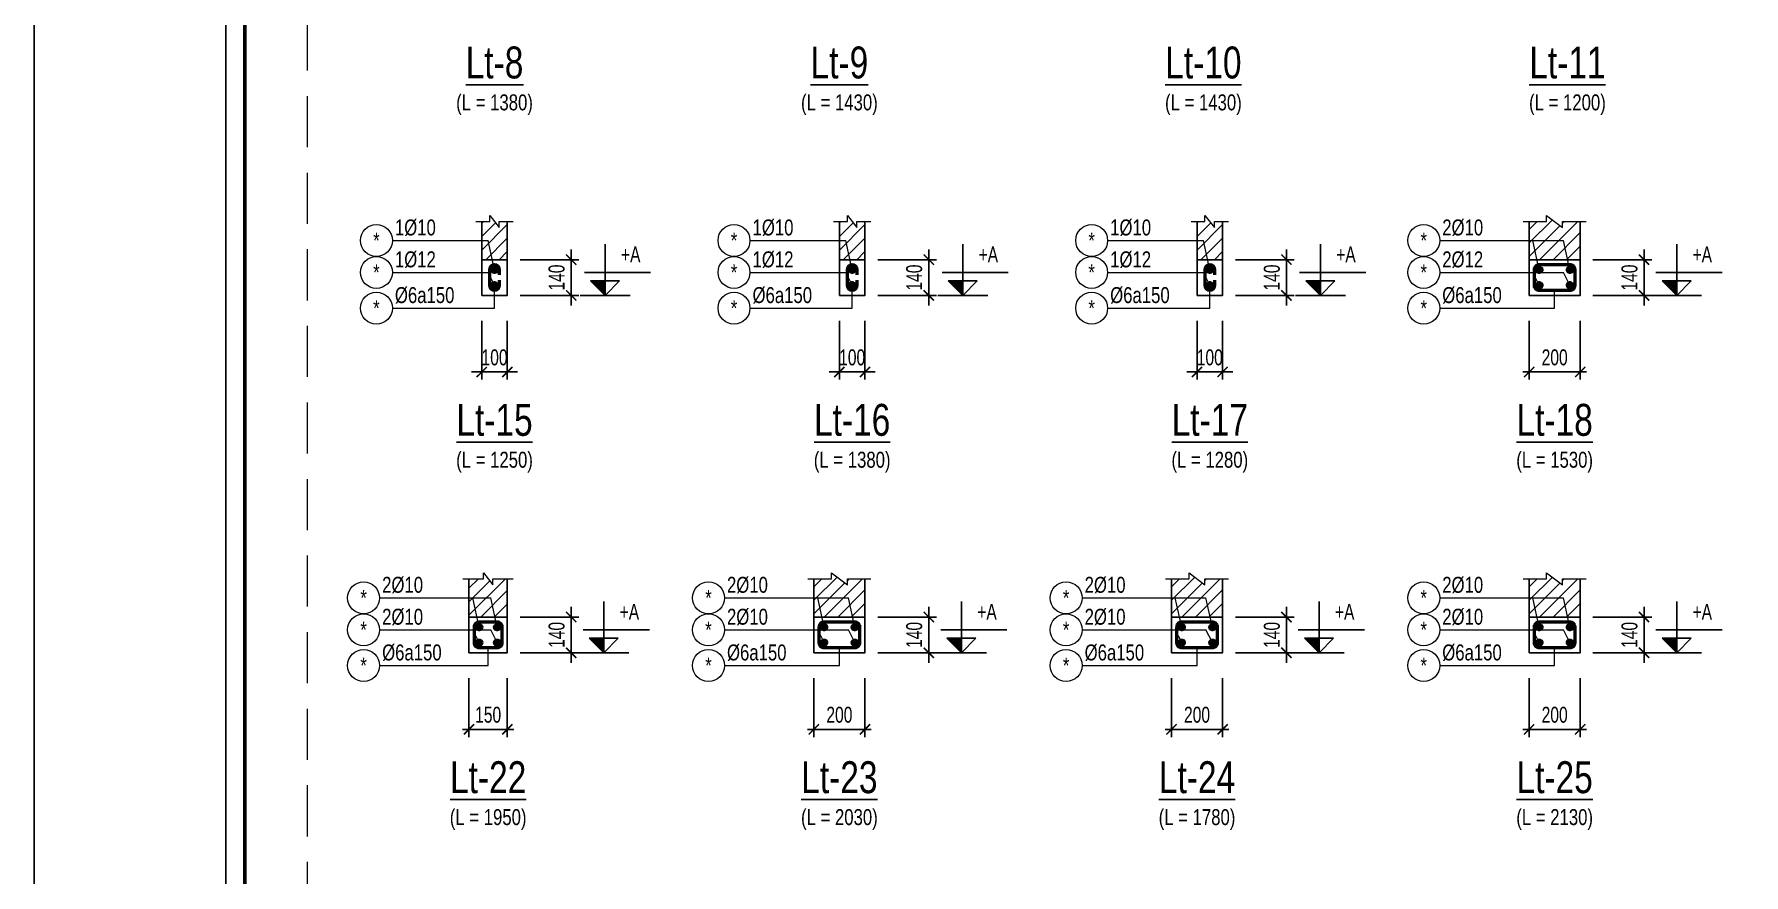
# Model space of a CAD drawing. Header units: millimetres. Extents: x 0 to 84100, y 0 to 158663.
# Drawn here: x 0 to 6693, y 22680 to 25973 of the extents above; entities that cross this region are included whole.
import ezdxf
from ezdxf.enums import TextEntityAlignment as Align

# ---------------------------------------------------------------- set-up
doc = ezdxf.new("R2010")
doc.units = ezdxf.units.MM
doc.header["$LTSCALE"] = 800
doc.header["$MEASUREMENT"] = 0
doc.linetypes.add('HIDDEN', pattern=[0.375, 0.25, -0.125])
doc.layers.get('DEFPOINTS').update_dxf_attribs({"color": 87})
for name, color, linetype in [('CDC-KHUNGTEN', 9, 'Continuous'), ('CDC.02.DIM', 1, 'Continuous'), ('CDC.03.BORDER', 3, 'Continuous'), ('CDC.06.TEXT', 2, 'Continuous'), ('CDC.10.HATCH', 9, 'Continuous')]:
    doc.layers.add(name, color=color, linetype=linetype)
for name, color, linetype, lineweight in [('CDC.04.HIDDEN', 8, 'HIDDEN', 15), ('CDC.05.STEEL', 4, 'Continuous', 50), ('CDC.11.NOTE', 8, 'Continuous', 18), ('CDC.14.STEELNUM', 9, 'Continuous', 18), ('STEEL_NODE', 6, 'Continuous', 50)]:
    doc.layers.add(name, color=color, linetype=linetype, lineweight=lineweight)
doc.styles.add('KCS_BIGTEXT', font='arial.ttf', dxfattribs={"width": 0.7})
doc.styles.add('KCS_SMTEXT', font='arial.ttf', dxfattribs={"width": 0.7})
doc.dimstyles.new('KCS_DIM25', dxfattribs={"dimtxt": 62.5, "dimasz": 40, "dimexe": 30, "dimexo": 0, "dimgap": 25, "dimtad": 1, "dimdec": 0, "dimzin": 13, "dimdsep": 46, "dimtxsty": 'KCS_SMTEXT', "dimblk": 'ARCHTICK', "dimcen": 0, "dimdle": 25, "dimclrd": 1, "dimclre": 1, "dimclrt": 2, "dimadec": 0, "dimazin": 0, "dimtfac": 1, "dimtdec": 0, "dimtix": 1, "dimtmove": 2, "dimatfit": 3, "dimfxl": 1, "dimtolj": 1, "dimtzin": 13, "dimarcsym": 0})

# ---------------------------------------------------------------- blocks, each defined once
blk = doc.blocks.new('_ArchTick')
at = {"color": 0, "linetype": 'ByBlock', "const_width": 0.15}
blk.add_lwpolyline([(-0.5, -0.5), (0.5, 0.5)], dxfattribs=at)
blk = doc.blocks.new('*D315')
at = {"layer": 'CDC.02.DIM', "color": 1, "lineweight": -2, "transparency": 16777216}
for p, q in [((1702.1, 23450), (1702.1, 23220)), ((1852.1, 23450), (1852.1, 23220)), ((1677.1, 23250), (1877.1, 23250))]:
    blk.add_line(p, q, dxfattribs=at)
at = {"layer": 'DEFPOINTS', "color": 0, "transparency": 16777216}
for p in [(1702.1, 23450), (1852.1, 23450), (1852.1, 23250)]:
    blk.add_point(p, dxfattribs=at)
at = {"layer": 'CDC.02.DIM', "color": 1, "lineweight": -2, "transparency": 16777216, "xscale": 40, "yscale": 40, "zscale": 40, "rotation": 180}
blk.add_blockref('_ArchTick', (1702.1, 23250), dxfattribs=at)
at = {"layer": 'CDC.02.DIM', "color": 1, "lineweight": -2, "transparency": 16777216, "xscale": 40, "yscale": 40, "zscale": 40}
blk.add_blockref('_ArchTick', (1852.1, 23250), dxfattribs=at)
at = {"layer": 'CDC.02.DIM', "color": 2, "transparency": 16777216, "insert": (1777.1, 23306.9), "char_height": 62.5, "attachment_point": 5, "style": 'KCS_SMTEXT'}
blk.add_mtext('\\A1;150', dxfattribs=at)
blk = doc.blocks.new('*D316')
at = {"layer": 'CDC.02.DIM', "color": 1, "lineweight": -2, "transparency": 16777216}
for p, q in [((2102.1, 23690), (2102.1, 23730)), ((1902.1, 23690), (2132.1, 23690)), ((2102.1, 23690), (2102.1, 23550)), ((1902.1, 23550), (2132.1, 23550)), ((2102.1, 23550), (2102.1, 23510))]:
    blk.add_line(p, q, dxfattribs=at)
at = {"layer": 'DEFPOINTS', "color": 0, "transparency": 16777216}
for p in [(1902.1, 23690), (1902.1, 23550), (2102.1, 23550)]:
    blk.add_point(p, dxfattribs=at)
at = {"layer": 'CDC.02.DIM', "color": 1, "lineweight": -2, "transparency": 16777216, "xscale": 40, "yscale": 40, "zscale": 40}
for p, rotation in [((2102.1, 23690), 270), ((2102.1, 23550), 90)]:
    blk.add_blockref('_ArchTick', p, dxfattribs=dict(at, rotation=rotation))
at = {"layer": 'CDC.02.DIM', "color": 2, "transparency": 16777216, "insert": (2045.2, 23620), "char_height": 62.5, "attachment_point": 5, "rotation": 90, "style": 'KCS_SMTEXT'}
blk.add_mtext('\\A1;140', dxfattribs=at)
blk = doc.blocks.new('KCS_SNODE')
at = {"layer": 'STEEL_NODE'}
blk.add_hatch(color=256, dxfattribs=at).paths.add_polyline_path([(10, 0, 1), (-10, 0, 1)])
blk.add_circle((0, 0), 10, dxfattribs=at)
blk = doc.blocks.new('*D317')
at = {"layer": 'CDC.02.DIM', "color": 1, "lineweight": -2, "transparency": 16777216}
for p, q in [((3052.1, 23450), (3052.1, 23220)), ((3252.1, 23450), (3252.1, 23220)), ((3027.1, 23250), (3277.1, 23250))]:
    blk.add_line(p, q, dxfattribs=at)
at = {"layer": 'DEFPOINTS', "color": 0, "transparency": 16777216}
for p in [(3052.1, 23450), (3252.1, 23450), (3252.1, 23250)]:
    blk.add_point(p, dxfattribs=at)
at = {"layer": 'CDC.02.DIM', "color": 1, "lineweight": -2, "transparency": 16777216, "xscale": 40, "yscale": 40, "zscale": 40, "rotation": 180}
blk.add_blockref('_ArchTick', (3052.1, 23250), dxfattribs=at)
at = {"layer": 'CDC.02.DIM', "color": 1, "lineweight": -2, "transparency": 16777216, "xscale": 40, "yscale": 40, "zscale": 40}
blk.add_blockref('_ArchTick', (3252.1, 23250), dxfattribs=at)
at = {"layer": 'CDC.02.DIM', "color": 2, "transparency": 16777216, "insert": (3152.1, 23306.9), "char_height": 62.5, "attachment_point": 5, "style": 'KCS_SMTEXT'}
blk.add_mtext('\\A1;200', dxfattribs=at)
blk = doc.blocks.new('*D318')
at = {"layer": 'CDC.02.DIM', "color": 1, "lineweight": -2, "transparency": 16777216}
for p, q in [((3502.1, 23690), (3502.1, 23730)), ((3302.1, 23690), (3532.1, 23690)), ((3502.1, 23690), (3502.1, 23550)), ((3302.1, 23550), (3532.1, 23550)), ((3502.1, 23550), (3502.1, 23510))]:
    blk.add_line(p, q, dxfattribs=at)
at = {"layer": 'DEFPOINTS', "color": 0, "transparency": 16777216}
for p in [(3302.1, 23690), (3302.1, 23550), (3502.1, 23550)]:
    blk.add_point(p, dxfattribs=at)
at = {"layer": 'CDC.02.DIM', "color": 1, "lineweight": -2, "transparency": 16777216, "xscale": 40, "yscale": 40, "zscale": 40}
for p, rotation in [((3502.1, 23690), 270), ((3502.1, 23550), 90)]:
    blk.add_blockref('_ArchTick', p, dxfattribs=dict(at, rotation=rotation))
at = {"layer": 'CDC.02.DIM', "color": 2, "transparency": 16777216, "insert": (3445.2, 23620), "char_height": 62.5, "attachment_point": 5, "rotation": 90, "style": 'KCS_SMTEXT'}
blk.add_mtext('\\A1;140', dxfattribs=at)
blk = doc.blocks.new('*D319')
at = {"layer": 'CDC.02.DIM', "color": 1, "lineweight": -2, "transparency": 16777216}
for p, q in [((5852.1, 23450), (5852.1, 23220)), ((6052.1, 23450), (6052.1, 23220)), ((5827.1, 23250), (6077.1, 23250))]:
    blk.add_line(p, q, dxfattribs=at)
at = {"layer": 'DEFPOINTS', "color": 0, "transparency": 16777216}
for p in [(5852.1, 23450), (6052.1, 23450), (6052.1, 23250)]:
    blk.add_point(p, dxfattribs=at)
at = {"layer": 'CDC.02.DIM', "color": 1, "lineweight": -2, "transparency": 16777216, "xscale": 40, "yscale": 40, "zscale": 40, "rotation": 180}
blk.add_blockref('_ArchTick', (5852.1, 23250), dxfattribs=at)
at = {"layer": 'CDC.02.DIM', "color": 1, "lineweight": -2, "transparency": 16777216, "xscale": 40, "yscale": 40, "zscale": 40}
blk.add_blockref('_ArchTick', (6052.1, 23250), dxfattribs=at)
at = {"layer": 'CDC.02.DIM', "color": 2, "transparency": 16777216, "insert": (5952.1, 23306.9), "char_height": 62.5, "attachment_point": 5, "style": 'KCS_SMTEXT'}
blk.add_mtext('\\A1;200', dxfattribs=at)
blk = doc.blocks.new('*D320')
at = {"layer": 'CDC.02.DIM', "color": 1, "lineweight": -2, "transparency": 16777216}
for p, q in [((6302.1, 23690), (6302.1, 23730)), ((6102.1, 23690), (6332.1, 23690)), ((6302.1, 23690), (6302.1, 23550)), ((6102.1, 23550), (6332.1, 23550)), ((6302.1, 23550), (6302.1, 23510))]:
    blk.add_line(p, q, dxfattribs=at)
at = {"layer": 'DEFPOINTS', "color": 0, "transparency": 16777216}
for p in [(6102.1, 23690), (6102.1, 23550), (6302.1, 23550)]:
    blk.add_point(p, dxfattribs=at)
at = {"layer": 'CDC.02.DIM', "color": 1, "lineweight": -2, "transparency": 16777216, "xscale": 40, "yscale": 40, "zscale": 40}
for p, rotation in [((6302.1, 23690), 270), ((6302.1, 23550), 90)]:
    blk.add_blockref('_ArchTick', p, dxfattribs=dict(at, rotation=rotation))
at = {"layer": 'CDC.02.DIM', "color": 2, "transparency": 16777216, "insert": (6245.2, 23620), "char_height": 62.5, "attachment_point": 5, "rotation": 90, "style": 'KCS_SMTEXT'}
blk.add_mtext('\\A1;140', dxfattribs=at)
blk = doc.blocks.new('*D376')
at = {"layer": 'CDC.02.DIM', "color": 1, "lineweight": -2, "transparency": 16777216}
for p, q in [((4452.1, 23450), (4452.1, 23220)), ((4652.1, 23450), (4652.1, 23220)), ((4427.1, 23250), (4677.1, 23250))]:
    blk.add_line(p, q, dxfattribs=at)
at = {"layer": 'DEFPOINTS', "color": 0, "transparency": 16777216}
for p in [(4452.1, 23450), (4652.1, 23450), (4652.1, 23250)]:
    blk.add_point(p, dxfattribs=at)
at = {"layer": 'CDC.02.DIM', "color": 1, "lineweight": -2, "transparency": 16777216, "xscale": 40, "yscale": 40, "zscale": 40, "rotation": 180}
blk.add_blockref('_ArchTick', (4452.1, 23250), dxfattribs=at)
at = {"layer": 'CDC.02.DIM', "color": 1, "lineweight": -2, "transparency": 16777216, "xscale": 40, "yscale": 40, "zscale": 40}
blk.add_blockref('_ArchTick', (4652.1, 23250), dxfattribs=at)
at = {"layer": 'CDC.02.DIM', "color": 2, "transparency": 16777216, "insert": (4552.1, 23306.9), "char_height": 62.5, "attachment_point": 5, "style": 'KCS_SMTEXT'}
blk.add_mtext('\\A1;200', dxfattribs=at)
blk = doc.blocks.new('*D377')
at = {"layer": 'CDC.02.DIM', "color": 1, "lineweight": -2, "transparency": 16777216}
for p, q in [((4902.1, 23690), (4902.1, 23730)), ((4702.1, 23690), (4932.1, 23690)), ((4902.1, 23690), (4902.1, 23550)), ((4702.1, 23550), (4932.1, 23550)), ((4902.1, 23550), (4902.1, 23510))]:
    blk.add_line(p, q, dxfattribs=at)
at = {"layer": 'DEFPOINTS', "color": 0, "transparency": 16777216}
for p in [(4702.1, 23690), (4702.1, 23550), (4902.1, 23550)]:
    blk.add_point(p, dxfattribs=at)
at = {"layer": 'CDC.02.DIM', "color": 1, "lineweight": -2, "transparency": 16777216, "xscale": 40, "yscale": 40, "zscale": 40}
for p, rotation in [((4902.1, 23690), 270), ((4902.1, 23550), 90)]:
    blk.add_blockref('_ArchTick', p, dxfattribs=dict(at, rotation=rotation))
at = {"layer": 'CDC.02.DIM', "color": 2, "transparency": 16777216, "insert": (4845.2, 23620), "char_height": 62.5, "attachment_point": 5, "rotation": 90, "style": 'KCS_SMTEXT'}
blk.add_mtext('\\A1;140', dxfattribs=at)
blk = doc.blocks.new('*D541')
at = {"layer": 'CDC.02.DIM', "color": 1, "lineweight": -2, "transparency": 16777216}
for p, q in [((1752.1, 24850), (1752.1, 24620)), ((1852.1, 24850), (1852.1, 24620)), ((1752.1, 24650), (1712.1, 24650)), ((1752.1, 24650), (1852.1, 24650)), ((1852.1, 24650), (1892.1, 24650))]:
    blk.add_line(p, q, dxfattribs=at)
at = {"layer": 'DEFPOINTS', "color": 0, "transparency": 16777216}
for p in [(1752.1, 24850), (1852.1, 24850), (1852.1, 24650)]:
    blk.add_point(p, dxfattribs=at)
at = {"layer": 'CDC.02.DIM', "color": 1, "lineweight": -2, "transparency": 16777216, "xscale": 40, "yscale": 40, "zscale": 40}
blk.add_blockref('_ArchTick', (1752.1, 24650), dxfattribs=at)
at = {"layer": 'CDC.02.DIM', "color": 1, "lineweight": -2, "transparency": 16777216, "xscale": 40, "yscale": 40, "zscale": 40, "rotation": 180}
blk.add_blockref('_ArchTick', (1852.1, 24650), dxfattribs=at)
at = {"layer": 'CDC.02.DIM', "color": 2, "transparency": 16777216, "insert": (1802.1, 24706.9), "char_height": 62.5, "attachment_point": 5, "style": 'KCS_SMTEXT'}
blk.add_mtext('\\A1;100', dxfattribs=at)
blk = doc.blocks.new('*D542')
at = {"layer": 'CDC.02.DIM', "color": 1, "lineweight": -2, "transparency": 16777216}
for p, q in [((2102.1, 25090), (2102.1, 25130)), ((1902.1, 25090), (2132.1, 25090)), ((2102.1, 25090), (2102.1, 24950)), ((1902.1, 24950), (2132.1, 24950)), ((2102.1, 24950), (2102.1, 24910))]:
    blk.add_line(p, q, dxfattribs=at)
at = {"layer": 'DEFPOINTS', "color": 0, "transparency": 16777216}
for p in [(1902.1, 25090), (1902.1, 24950), (2102.1, 24950)]:
    blk.add_point(p, dxfattribs=at)
at = {"layer": 'CDC.02.DIM', "color": 1, "lineweight": -2, "transparency": 16777216, "xscale": 40, "yscale": 40, "zscale": 40}
for p, rotation in [((2102.1, 25090), 270), ((2102.1, 24950), 90)]:
    blk.add_blockref('_ArchTick', p, dxfattribs=dict(at, rotation=rotation))
at = {"layer": 'CDC.02.DIM', "color": 2, "transparency": 16777216, "insert": (2045.2, 25020), "char_height": 62.5, "attachment_point": 5, "rotation": 90, "style": 'KCS_SMTEXT'}
blk.add_mtext('\\A1;140', dxfattribs=at)
blk = doc.blocks.new('*D543')
at = {"layer": 'CDC.02.DIM', "color": 1, "lineweight": -2, "transparency": 16777216}
for p, q in [((3152.1, 24850), (3152.1, 24620)), ((3252.1, 24850), (3252.1, 24620)), ((3152.1, 24650), (3112.1, 24650)), ((3152.1, 24650), (3252.1, 24650)), ((3252.1, 24650), (3292.1, 24650))]:
    blk.add_line(p, q, dxfattribs=at)
at = {"layer": 'DEFPOINTS', "color": 0, "transparency": 16777216}
for p in [(3152.1, 24850), (3252.1, 24850), (3252.1, 24650)]:
    blk.add_point(p, dxfattribs=at)
at = {"layer": 'CDC.02.DIM', "color": 1, "lineweight": -2, "transparency": 16777216, "xscale": 40, "yscale": 40, "zscale": 40}
blk.add_blockref('_ArchTick', (3152.1, 24650), dxfattribs=at)
at = {"layer": 'CDC.02.DIM', "color": 1, "lineweight": -2, "transparency": 16777216, "xscale": 40, "yscale": 40, "zscale": 40, "rotation": 180}
blk.add_blockref('_ArchTick', (3252.1, 24650), dxfattribs=at)
at = {"layer": 'CDC.02.DIM', "color": 2, "transparency": 16777216, "insert": (3202.1, 24706.9), "char_height": 62.5, "attachment_point": 5, "style": 'KCS_SMTEXT'}
blk.add_mtext('\\A1;100', dxfattribs=at)
blk = doc.blocks.new('*D544')
at = {"layer": 'CDC.02.DIM', "color": 1, "lineweight": -2, "transparency": 16777216}
for p, q in [((3502.1, 25090), (3502.1, 25130)), ((3302.1, 25090), (3532.1, 25090)), ((3502.1, 25090), (3502.1, 24950)), ((3302.1, 24950), (3532.1, 24950)), ((3502.1, 24950), (3502.1, 24910))]:
    blk.add_line(p, q, dxfattribs=at)
at = {"layer": 'DEFPOINTS', "color": 0, "transparency": 16777216}
for p in [(3302.1, 25090), (3302.1, 24950), (3502.1, 24950)]:
    blk.add_point(p, dxfattribs=at)
at = {"layer": 'CDC.02.DIM', "color": 1, "lineweight": -2, "transparency": 16777216, "xscale": 40, "yscale": 40, "zscale": 40}
for p, rotation in [((3502.1, 25090), 270), ((3502.1, 24950), 90)]:
    blk.add_blockref('_ArchTick', p, dxfattribs=dict(at, rotation=rotation))
at = {"layer": 'CDC.02.DIM', "color": 2, "transparency": 16777216, "insert": (3445.2, 25020), "char_height": 62.5, "attachment_point": 5, "rotation": 90, "style": 'KCS_SMTEXT'}
blk.add_mtext('\\A1;140', dxfattribs=at)
blk = doc.blocks.new('*D545')
at = {"layer": 'CDC.02.DIM', "color": 1, "lineweight": -2, "transparency": 16777216}
for p, q in [((4552.1, 24850), (4552.1, 24620)), ((4652.1, 24850), (4652.1, 24620)), ((4552.1, 24650), (4512.1, 24650)), ((4552.1, 24650), (4652.1, 24650)), ((4652.1, 24650), (4692.1, 24650))]:
    blk.add_line(p, q, dxfattribs=at)
at = {"layer": 'DEFPOINTS', "color": 0, "transparency": 16777216}
for p in [(4552.1, 24850), (4652.1, 24850), (4652.1, 24650)]:
    blk.add_point(p, dxfattribs=at)
at = {"layer": 'CDC.02.DIM', "color": 1, "lineweight": -2, "transparency": 16777216, "xscale": 40, "yscale": 40, "zscale": 40}
blk.add_blockref('_ArchTick', (4552.1, 24650), dxfattribs=at)
at = {"layer": 'CDC.02.DIM', "color": 1, "lineweight": -2, "transparency": 16777216, "xscale": 40, "yscale": 40, "zscale": 40, "rotation": 180}
blk.add_blockref('_ArchTick', (4652.1, 24650), dxfattribs=at)
at = {"layer": 'CDC.02.DIM', "color": 2, "transparency": 16777216, "insert": (4602.1, 24706.9), "char_height": 62.5, "attachment_point": 5, "style": 'KCS_SMTEXT'}
blk.add_mtext('\\A1;100', dxfattribs=at)
blk = doc.blocks.new('*D546')
at = {"layer": 'CDC.02.DIM', "color": 1, "lineweight": -2, "transparency": 16777216}
for p, q in [((4902.1, 25090), (4902.1, 25130)), ((4702.1, 25090), (4932.1, 25090)), ((4902.1, 25090), (4902.1, 24950)), ((4702.1, 24950), (4932.1, 24950)), ((4902.1, 24950), (4902.1, 24910))]:
    blk.add_line(p, q, dxfattribs=at)
at = {"layer": 'DEFPOINTS', "color": 0, "transparency": 16777216}
for p in [(4702.1, 25090), (4702.1, 24950), (4902.1, 24950)]:
    blk.add_point(p, dxfattribs=at)
at = {"layer": 'CDC.02.DIM', "color": 1, "lineweight": -2, "transparency": 16777216, "xscale": 40, "yscale": 40, "zscale": 40}
for p, rotation in [((4902.1, 25090), 270), ((4902.1, 24950), 90)]:
    blk.add_blockref('_ArchTick', p, dxfattribs=dict(at, rotation=rotation))
at = {"layer": 'CDC.02.DIM', "color": 2, "transparency": 16777216, "insert": (4845.2, 25020), "char_height": 62.5, "attachment_point": 5, "rotation": 90, "style": 'KCS_SMTEXT'}
blk.add_mtext('\\A1;140', dxfattribs=at)
blk = doc.blocks.new('*D547')
at = {"layer": 'CDC.02.DIM', "color": 1, "lineweight": -2, "transparency": 16777216}
for p, q in [((5852.1, 24850), (5852.1, 24620)), ((6052.1, 24850), (6052.1, 24620)), ((5827.1, 24650), (6077.1, 24650))]:
    blk.add_line(p, q, dxfattribs=at)
at = {"layer": 'DEFPOINTS', "color": 0, "transparency": 16777216}
for p in [(5852.1, 24850), (6052.1, 24850), (6052.1, 24650)]:
    blk.add_point(p, dxfattribs=at)
at = {"layer": 'CDC.02.DIM', "color": 1, "lineweight": -2, "transparency": 16777216, "xscale": 40, "yscale": 40, "zscale": 40, "rotation": 180}
blk.add_blockref('_ArchTick', (5852.1, 24650), dxfattribs=at)
at = {"layer": 'CDC.02.DIM', "color": 1, "lineweight": -2, "transparency": 16777216, "xscale": 40, "yscale": 40, "zscale": 40}
blk.add_blockref('_ArchTick', (6052.1, 24650), dxfattribs=at)
at = {"layer": 'CDC.02.DIM', "color": 2, "transparency": 16777216, "insert": (5952.1, 24706.9), "char_height": 62.5, "attachment_point": 5, "style": 'KCS_SMTEXT'}
blk.add_mtext('\\A1;200', dxfattribs=at)
blk = doc.blocks.new('*D548')
at = {"layer": 'CDC.02.DIM', "color": 1, "lineweight": -2, "transparency": 16777216}
for p, q in [((6302.1, 25090), (6302.1, 25130)), ((6102.1, 25090), (6332.1, 25090)), ((6302.1, 25090), (6302.1, 24950)), ((6102.1, 24950), (6332.1, 24950)), ((6302.1, 24950), (6302.1, 24910))]:
    blk.add_line(p, q, dxfattribs=at)
at = {"layer": 'DEFPOINTS', "color": 0, "transparency": 16777216}
for p in [(6102.1, 25090), (6102.1, 24950), (6302.1, 24950)]:
    blk.add_point(p, dxfattribs=at)
at = {"layer": 'CDC.02.DIM', "color": 1, "lineweight": -2, "transparency": 16777216, "xscale": 40, "yscale": 40, "zscale": 40}
for p, rotation in [((6302.1, 25090), 270), ((6302.1, 24950), 90)]:
    blk.add_blockref('_ArchTick', p, dxfattribs=dict(at, rotation=rotation))
at = {"layer": 'CDC.02.DIM', "color": 2, "transparency": 16777216, "insert": (6245.2, 25020), "char_height": 62.5, "attachment_point": 5, "rotation": 90, "style": 'KCS_SMTEXT'}
blk.add_mtext('\\A1;140', dxfattribs=at)
blk = doc.blocks.new('Khung tên chuẩn')
at = {"layer": 'CDC-KHUNGTEN', "color": 8}
blk.add_lwpolyline([(75096, 1100), (83000, 1100), (83000, 58300), (3000, 58300), (3000, 1100), (75096, 1100)], dxfattribs=at)
at = {"layer": 'CDC-KHUNGTEN', "color": 255, "lineweight": 60}
blk.add_lwpolyline([(74900, 1400), (74900, 58000), (3300, 58000), (3300, 1400), (74900, 1400)], close=True, dxfattribs=at)
at = {"layer": 'DEFPOINTS', "color": 1, "ltscale": 0.2}
blk.add_lwpolyline([(0, 0), (0, 59400), (84100, 59400), (84100, 0), (0, 0)], close=True, dxfattribs=at)

msp = doc.modelspace()

# ---------------------------------------------------------------- hatches: boundary and pattern name
at = {"layer": 'CDC.10.HATCH'}
h = msp.add_hatch(dxfattribs=at)
h.set_pattern_fill('ANSI31', color=256, scale=300, style=0)
h.set_pattern_definition([(45, (180207.19, -977780.537), (-26.5165043, 26.5165043), [])])
h.paths.add_polyline_path([(1852.1, 25240), (1820.8, 25240), (1820.8, 25216.6), (1783.3, 25263.4), (1783.3, 25240), (1752.1, 25240), (1752.1, 25090), (1852.1, 25090)])
h = msp.add_hatch(dxfattribs=at)
h.set_pattern_fill('ANSI31', color=256, scale=300, style=0)
h.set_pattern_definition([(45, (181607.19, -977780.537), (-26.5165043, 26.5165043), [])])
h.paths.add_polyline_path([(3252.1, 25240), (3220.8, 25240), (3220.8, 25216.6), (3183.3, 25263.4), (3183.3, 25240), (3152.1, 25240), (3152.1, 25090), (3252.1, 25090)])
h = msp.add_hatch(dxfattribs=at)
h.set_pattern_fill('ANSI31', color=256, scale=300, style=0)
h.set_pattern_definition([(45, (183007.19, -977780.537), (-26.5165043, 26.5165043), [])])
h.paths.add_polyline_path([(4652.1, 25240), (4620.8, 25240), (4620.8, 25216.6), (4583.3, 25263.4), (4583.3, 25240), (4552.1, 25240), (4552.1, 25090), (4652.1, 25090)])
h = msp.add_hatch(dxfattribs=at)
h.set_pattern_fill('ANSI31', color=256, scale=300, style=0)
h.set_pattern_definition([(45, (185644.69, -977422.78), (-26.5165043, 26.5165043), [])])
h.paths.add_polyline_path([(6052.1, 25240), (5983.3, 25240), (5983.3, 25216.6), (5920.8, 25263.4), (5920.8, 25240), (5852.1, 25240), (5852.1, 25090), (6052.1, 25090)])
h = msp.add_hatch(dxfattribs=at)
h.set_pattern_fill('ANSI31', color=256, scale=300, style=0)
h.set_pattern_definition([(45, (176627.657, -970012.78), (-26.5165043, 26.5165043), [])])
h.paths.add_polyline_path([(1852.1, 23840), (1795.8, 23840), (1795.8, 23816.6), (1758.3, 23863.4), (1758.3, 23840), (1702.1, 23840), (1702.1, 23690), (1852.1, 23690)])
h = msp.add_hatch(dxfattribs=at)
h.set_pattern_fill('ANSI31', color=256, scale=300, style=0)
h.set_pattern_definition([(45, (182844.69, -978822.78), (-26.5165043, 26.5165043), [])])
h.paths.add_polyline_path([(3252.1, 23840), (3183.3, 23840), (3183.3, 23816.6), (3120.8, 23863.4), (3120.8, 23840), (3052.1, 23840), (3052.1, 23690), (3252.1, 23690)])
h = msp.add_hatch(dxfattribs=at)
h.set_pattern_fill('ANSI31', color=256, scale=300, style=0)
h.set_pattern_definition([(45, (184244.69, -978822.78), (-26.5165043, 26.5165043), [])])
h.paths.add_polyline_path([(4652.1, 23840), (4583.3, 23840), (4583.3, 23816.6), (4520.8, 23863.4), (4520.8, 23840), (4452.1, 23840), (4452.1, 23690), (4652.1, 23690)])
h = msp.add_hatch(dxfattribs=at)
h.set_pattern_fill('ANSI31', color=256, scale=300, style=0)
h.set_pattern_definition([(45, (185644.69, -978822.78), (-26.5165043, 26.5165043), [])])
h.paths.add_polyline_path([(6052.1, 23840), (5983.3, 23840), (5983.3, 23816.6), (5920.8, 23863.4), (5920.8, 23840), (5852.1, 23840), (5852.1, 23690), (6052.1, 23690)])

# ---------------------------------------------------------------- linework, layer by layer
at = {"layer": 'CDC.02.DIM', "color": 1, "linetype": 'ByBlock'}
for p, q in [((2235, 24950), (2235, 25151.1)), ((3635, 24950), (3635, 25151.1)), ((5035, 24950), (5035, 25151.1)), ((6429.8, 24950), (6429.8, 25151.1)), ((2413.2, 25039.9), (2153.8, 25039.9)), ((3813.2, 25039.9), (3553.8, 25039.9)), ((5213.2, 25039.9), (4953.8, 25039.9)), ((6608.1, 25039.9), (6348.6, 25039.9)), ((2291.8, 25006.8), (2178.2, 25006.8)), ((2235, 24950), (2178.2, 25006.8)), ((2235, 24950), (2291.8, 25006.8)), ((3691.8, 25006.8), (3578.2, 25006.8)), ((3635, 24950), (3578.2, 25006.8)), ((3635, 24950), (3691.8, 25006.8)), ((5091.8, 25006.8), (4978.2, 25006.8)), ((5035, 24950), (4978.2, 25006.8)), ((5035, 24950), (5091.8, 25006.8)), ((6486.6, 25006.8), (6373, 25006.8)), ((6429.8, 24950), (6373, 25006.8)), ((6429.8, 24950), (6486.6, 25006.8)), ((2332.7, 24950), (2137.3, 24950)), ((3732.7, 24950), (3537.3, 24950)), ((5132.7, 24950), (4937.3, 24950)), ((6527.5, 24950), (6332.1, 24950)), ((2229.8, 23550), (2229.8, 23751.1)), ((3629.8, 23550), (3629.8, 23751.1)), ((5029.8, 23550), (5029.8, 23751.1)), ((6429.8, 23550), (6429.8, 23751.1)), ((2408.1, 23639.9), (2148.6, 23639.9)), ((3808.1, 23639.9), (3548.6, 23639.9)), ((5208.1, 23639.9), (4948.6, 23639.9)), ((6608.1, 23639.9), (6348.6, 23639.9)), ((2286.6, 23606.8), (2173, 23606.8)), ((2229.8, 23550), (2173, 23606.8)), ((2229.8, 23550), (2286.6, 23606.8)), ((3686.6, 23606.8), (3573, 23606.8)), ((3629.8, 23550), (3573, 23606.8)), ((3629.8, 23550), (3686.6, 23606.8)), ((5086.6, 23606.8), (4973, 23606.8)), ((5029.8, 23550), (4973, 23606.8)), ((5029.8, 23550), (5086.6, 23606.8)), ((6486.6, 23606.8), (6373, 23606.8)), ((6429.8, 23550), (6373, 23606.8)), ((6429.8, 23550), (6486.6, 23606.8)), ((2327.5, 23550), (2132.1, 23550)), ((3727.5, 23550), (3532.1, 23550)), ((5127.5, 23550), (4932.1, 23550)), ((6527.5, 23550), (6332.1, 23550))]:
    msp.add_line(p, q, dxfattribs=at)
at = {"layer": 'CDC.02.DIM'}
for points in [[(2178.2, 25006.8), (2235, 24950), (2235, 25006.8)], [(2178.2, 25006.8), (2235, 24950), (2235, 25006.8)], [(2178.2, 25006.8), (2235, 24950), (2235, 25006.8)], [(2178.2, 25006.8), (2235, 24950), (2235, 25006.8)], [(3578.2, 25006.8), (3635, 24950), (3635, 25006.8)], [(3578.2, 25006.8), (3635, 24950), (3635, 25006.8)], [(3578.2, 25006.8), (3635, 24950), (3635, 25006.8)], [(3578.2, 25006.8), (3635, 24950), (3635, 25006.8)], [(4978.2, 25006.8), (5035, 24950), (5035, 25006.8)], [(4978.2, 25006.8), (5035, 24950), (5035, 25006.8)], [(4978.2, 25006.8), (5035, 24950), (5035, 25006.8)], [(4978.2, 25006.8), (5035, 24950), (5035, 25006.8)], [(6373, 25006.8), (6429.8, 24950), (6429.8, 25006.8)], [(6373, 25006.8), (6429.8, 24950), (6429.8, 25006.8)], [(6373, 25006.8), (6429.8, 24950), (6429.8, 25006.8)], [(6373, 25006.8), (6429.8, 24950), (6429.8, 25006.8)], [(2173, 23606.8), (2229.8, 23550), (2229.8, 23606.8)], [(2173, 23606.8), (2229.8, 23550), (2229.8, 23606.8)], [(2173, 23606.8), (2229.8, 23550), (2229.8, 23606.8)], [(2173, 23606.8), (2229.8, 23550), (2229.8, 23606.8)], [(3573, 23606.8), (3629.8, 23550), (3629.8, 23606.8)], [(3573, 23606.8), (3629.8, 23550), (3629.8, 23606.8)], [(3573, 23606.8), (3629.8, 23550), (3629.8, 23606.8)], [(3573, 23606.8), (3629.8, 23550), (3629.8, 23606.8)], [(4973, 23606.8), (5029.8, 23550), (5029.8, 23606.8)], [(4973, 23606.8), (5029.8, 23550), (5029.8, 23606.8)], [(4973, 23606.8), (5029.8, 23550), (5029.8, 23606.8)], [(4973, 23606.8), (5029.8, 23550), (5029.8, 23606.8)], [(6373, 23606.8), (6429.8, 23550), (6429.8, 23606.8)], [(6373, 23606.8), (6429.8, 23550), (6429.8, 23606.8)], [(6373, 23606.8), (6429.8, 23550), (6429.8, 23606.8)], [(6373, 23606.8), (6429.8, 23550), (6429.8, 23606.8)]]:
    msp.add_solid(points, dxfattribs=at)
at = {"layer": 'CDC.03.BORDER', "ltscale": 0.5}
for p, q in [((1752.1, 25090), (1752.1, 25240)), ((1852.1, 25090), (1852.1, 25240)), ((3152.1, 25090), (3152.1, 25240)), ((3252.1, 25090), (3252.1, 25240)), ((4552.1, 25090), (4552.1, 25240)), ((4652.1, 25090), (4652.1, 25240)), ((5852.1, 25090), (5852.1, 25240)), ((6052.1, 25090), (6052.1, 25240)), ((1702.1, 23690), (1702.1, 23840)), ((1852.1, 23690), (1852.1, 23840)), ((3052.1, 23690), (3052.1, 23840)), ((3252.1, 23690), (3252.1, 23840)), ((4452.1, 23690), (4452.1, 23840)), ((4652.1, 23690), (4652.1, 23840)), ((5852.1, 23690), (5852.1, 23840)), ((6052.1, 23690), (6052.1, 23840))]:
    msp.add_line(p, q, dxfattribs=at)
at = {"layer": 'CDC.03.BORDER'}
for points in [[(1752.1, 24950), (1852.1, 24950), (1852.1, 25090), (1752.1, 25090), (1752.1, 24950)], [(3152.1, 24950), (3252.1, 24950), (3252.1, 25090), (3152.1, 25090), (3152.1, 24950)], [(4552.1, 24950), (4652.1, 24950), (4652.1, 25090), (4552.1, 25090), (4552.1, 24950)], [(5852.1, 24950), (6052.1, 24950), (6052.1, 25090), (5852.1, 25090), (5852.1, 24950)], [(1702.1, 23550), (1852.1, 23550), (1852.1, 23690), (1702.1, 23690), (1702.1, 23550)], [(3052.1, 23550), (3252.1, 23550), (3252.1, 23690), (3052.1, 23690), (3052.1, 23550)], [(4452.1, 23550), (4652.1, 23550), (4652.1, 23690), (4452.1, 23690), (4452.1, 23550)], [(5852.1, 23550), (6052.1, 23550), (6052.1, 23690), (5852.1, 23690), (5852.1, 23550)]]:
    msp.add_lwpolyline(points, dxfattribs=at)
at = {"layer": 'CDC.04.HIDDEN'}
msp.add_line((1069.7, 15330.7), (1069.7, 28950), dxfattribs=at)
at = {"layer": 'CDC.05.STEEL'}
for points in [[(1822.1, 25030), (1822.1, 25050, 1), (1782.1, 25050), (1782.1, 24990, 1), (1822.1, 24990), (1822.1, 25010)], [(3222.1, 25030), (3222.1, 25050, 1), (3182.1, 25050), (3182.1, 24990, 1), (3222.1, 24990), (3222.1, 25010)], [(4622.1, 25030), (4622.1, 25050, 1), (4582.1, 25050), (4582.1, 24990, 1), (4622.1, 24990), (4622.1, 25010)], [(5872.1, 25050), (5872.1, 24990, 0.414214), (5892.1, 24970), (6012.1, 24970, 0.414214), (6032.1, 24990), (6032.1, 25050, 0.414214), (6012.1, 25070), (5892.1, 25070, 0.414214), (5872.1, 25050)], [(1722.1, 23650), (1722.1, 23590, 0.414214), (1742.1, 23570), (1812.1, 23570, 0.414214), (1832.1, 23590), (1832.1, 23650, 0.414214), (1812.1, 23670), (1742.1, 23670, 0.414214), (1722.1, 23650)], [(3072.1, 23650), (3072.1, 23590, 0.414214), (3092.1, 23570), (3212.1, 23570, 0.414214), (3232.1, 23590), (3232.1, 23650, 0.414214), (3212.1, 23670), (3092.1, 23670, 0.414214), (3072.1, 23650)], [(4472.1, 23650), (4472.1, 23590, 0.414214), (4492.1, 23570), (4612.1, 23570, 0.414214), (4632.1, 23590), (4632.1, 23650, 0.414214), (4612.1, 23670), (4492.1, 23670, 0.414214), (4472.1, 23650)], [(5872.1, 23650), (5872.1, 23590, 0.414214), (5892.1, 23570), (6012.1, 23570, 0.414214), (6032.1, 23590), (6032.1, 23650, 0.414214), (6012.1, 23670), (5892.1, 23670, 0.414214), (5872.1, 23650)]]:
    msp.add_lwpolyline(points, format="xyb", dxfattribs=at)
at = {"layer": 'CDC.11.NOTE'}
for p, q in [((1402.1, 25165), (1777.1, 25165)), ((1802.1, 25050), (1777.1, 25165)), ((2802.1, 25165), (3177.1, 25165)), ((3202.1, 25050), (3177.1, 25165)), ((4202.1, 25165), (4577.1, 25165)), ((4602.1, 25050), (4577.1, 25165)), ((5502.1, 25165), (5987.1, 25165)), ((5892.1, 25050), (5867.1, 25165)), ((6012.1, 25050), (5987.1, 25165)), ((1402.1, 25040), (1777.1, 25040)), ((1802.1, 24990), (1777.1, 25040)), ((2802.1, 25040), (3177.1, 25040)), ((3202.1, 24990), (3177.1, 25040)), ((4202.1, 25040), (4577.1, 25040)), ((4602.1, 24990), (4577.1, 25040)), ((5502.1, 25040), (5987.1, 25040)), ((5892.1, 24990), (5867.1, 25040)), ((6012.1, 24990), (5987.1, 25040)), ((1802.1, 24900), (1802.1, 24970)), ((3202.1, 24900), (3202.1, 24970)), ((4602.1, 24900), (4602.1, 24970)), ((5952.1, 24900), (5952.1, 24970)), ((1402.1, 24900), (1802.1, 24900)), ((2802.1, 24900), (3202.1, 24900)), ((4202.1, 24900), (4602.1, 24900)), ((5502.1, 24900), (5952.1, 24900)), ((1352.1, 23765), (1787.1, 23765)), ((1742.1, 23650), (1717.1, 23765)), ((1812.1, 23650), (1787.1, 23765)), ((2702.1, 23765), (3187.1, 23765)), ((3092.1, 23650), (3067.1, 23765)), ((3212.1, 23650), (3187.1, 23765)), ((4102.1, 23765), (4587.1, 23765)), ((4492.1, 23650), (4467.1, 23765)), ((4612.1, 23650), (4587.1, 23765)), ((5502.1, 23765), (5987.1, 23765)), ((5892.1, 23650), (5867.1, 23765)), ((6012.1, 23650), (5987.1, 23765)), ((1352.1, 23640), (1787.1, 23640)), ((1742.1, 23590), (1717.1, 23640)), ((1812.1, 23590), (1787.1, 23640)), ((2702.1, 23640), (3187.1, 23640)), ((3092.1, 23590), (3067.1, 23640)), ((3212.1, 23590), (3187.1, 23640)), ((4102.1, 23640), (4587.1, 23640)), ((4492.1, 23590), (4467.1, 23640)), ((4612.1, 23590), (4587.1, 23640)), ((5502.1, 23640), (5987.1, 23640)), ((5892.1, 23590), (5867.1, 23640)), ((6012.1, 23590), (5987.1, 23640)), ((1777.1, 23500), (1777.1, 23570)), ((3152.1, 23500), (3152.1, 23570)), ((4552.1, 23500), (4552.1, 23570)), ((5952.1, 23500), (5952.1, 23570)), ((1352.1, 23500), (1777.1, 23500)), ((2702.1, 23500), (3152.1, 23500)), ((4102.1, 23500), (4552.1, 23500)), ((5502.1, 23500), (5952.1, 23500))]:
    msp.add_line(p, q, dxfattribs=at)
for points in [[(1728.6, 25240), (1783.3, 25240), (1783.3, 25263.4), (1820.8, 25216.6), (1820.8, 25240), (1875.5, 25240)], [(3128.6, 25240), (3183.3, 25240), (3183.3, 25263.4), (3220.8, 25216.6), (3220.8, 25240), (3275.5, 25240)], [(4528.6, 25240), (4583.3, 25240), (4583.3, 25263.4), (4620.8, 25216.6), (4620.8, 25240), (4675.5, 25240)], [(5828.6, 25240), (5920.8, 25240), (5920.8, 25263.4), (5983.3, 25216.6), (5983.3, 25240), (6075.5, 25240)], [(1678.6, 23840), (1758.3, 23840), (1758.3, 23863.4), (1795.8, 23816.6), (1795.8, 23840), (1875.5, 23840)], [(3028.6, 23840), (3120.8, 23840), (3120.8, 23863.4), (3183.3, 23816.6), (3183.3, 23840), (3275.5, 23840)], [(4428.6, 23840), (4520.8, 23840), (4520.8, 23863.4), (4583.3, 23816.6), (4583.3, 23840), (4675.5, 23840)], [(5828.6, 23840), (5920.8, 23840), (5920.8, 23863.4), (5983.3, 23816.6), (5983.3, 23840), (6075.5, 23840)]]:
    msp.add_lwpolyline(points, dxfattribs=at)
at = {"layer": 'CDC.14.STEELNUM'}
for centre in [(1339.6, 25165), (2739.6, 25165), (4139.6, 25165), (5439.6, 25165), (1339.6, 25040), (2739.6, 25040), (4139.6, 25040), (5439.6, 25040), (1339.6, 24900), (2739.6, 24900), (4139.6, 24900), (5439.6, 24900), (1289.6, 23765), (2639.6, 23765), (4039.6, 23765), (5439.6, 23765), (1289.6, 23640), (2639.6, 23640), (4039.6, 23640), (5439.6, 23640), (1289.6, 23500), (2639.6, 23500), (4039.6, 23500), (5439.6, 23500)]:
    msp.add_circle(centre, 62.5, dxfattribs=at)

# ---------------------------------------------------------------- block references
at = {"xscale": 0.25, "yscale": 0.25, "zscale": 0.25}
msp.add_blockref('Khung tên chuẩn', (0, 14850), dxfattribs=at)
at = {"layer": 'STEEL_NODE'}
for p in [(1802.1, 25050), (3202.1, 25050), (4602.1, 25050), (5892.1, 25050), (6012.1, 25050), (1802.1, 24990), (3202.1, 24990), (4602.1, 24990), (5892.1, 24990), (6012.1, 24990), (1742.1, 23650), (1812.1, 23650), (3092.1, 23650), (3212.1, 23650), (4492.1, 23650), (4612.1, 23650), (5892.1, 23650), (6012.1, 23650), (1742.1, 23590), (1812.1, 23590), (3092.1, 23590), (3212.1, 23590), (4492.1, 23590), (4612.1, 23590), (5892.1, 23590), (6012.1, 23590)]:
    msp.add_blockref('KCS_SNODE', p, dxfattribs=at)

# ---------------------------------------------------------------- texts
at = {"layer": 'CDC.06.TEXT', "color": 4, "style": 'KCS_BIGTEXT', "width": 0.75}
for s, p in [('%%ULt-8', (1802.1, 25800)), ('%%ULt-9', (3152.1, 25800)), ('%%ULt-10', (4577.1, 25800)), ('%%ULt-11', (6002.1, 25800)), ('%%ULt-15', (1802.1, 24400)), ('%%ULt-16', (3202.1, 24400)), ('%%ULt-17', (4602.1, 24400)), ('%%ULt-18', (5952.1, 24400)), ('%%ULt-22', (1777.1, 23000)), ('%%ULt-23', (3152.1, 23000)), ('%%ULt-24', (4552.1, 23000)), ('%%ULt-25', (5952.1, 23000))]:
    msp.add_text(s, height=125, dxfattribs=at).set_placement(p, align=Align.CENTER)
at = {"layer": 'CDC.06.TEXT', "style": 'KCS_SMTEXT', "width": 0.75}
for s, p in [('(L = 1380)', (1802.1, 25675)), ('(L = 1430)', (3152.1, 25675)), ('(L = 1430)', (4577.1, 25675)), ('(L = 1200)', (6002.1, 25675)), ('(L = 1250)', (1802.1, 24275)), ('(L = 1380)', (3202.1, 24275)), ('(L = 1280)', (4602.1, 24275)), ('(L = 1530)', (5952.1, 24275)), ('(L = 1950)', (1777.1, 22875)), ('(L = 2030)', (3152.1, 22875)), ('(L = 1780)', (4552.1, 22875)), ('(L = 2130)', (5952.1, 22875))]:
    msp.add_text(s, height=62.5, dxfattribs=at).set_placement(p, align=Align.CENTER)
for s, p in [('1%%c10', (1412.1, 25185)), ('1%%c10', (2812.1, 25185)), ('1%%c10', (4212.1, 25185)), ('2%%c10', (5512.1, 25185)), ('1%%C12', (1412.1, 25060)), ('1%%C12', (2812.1, 25060)), ('1%%C12', (4212.1, 25060)), ('2%%C12', (5512.1, 25060)), ('%%C6a150', (1412.1, 24920)), ('%%C6a150', (2812.1, 24920)), ('%%C6a150', (4212.1, 24920)), ('%%C6a150', (5512.1, 24920)), ('2%%c10', (1362.1, 23785)), ('2%%c10', (2712.1, 23785)), ('2%%c10', (4112.1, 23785)), ('2%%c10', (5512.1, 23785)), ('2%%c10', (1362.1, 23660)), ('2%%c10', (2712.1, 23660)), ('2%%c10', (4112.1, 23660)), ('2%%c10', (5512.1, 23660)), ('%%C6a150', (1362.1, 23520)), ('%%C6a150', (2712.1, 23520)), ('%%C6a150', (4112.1, 23520)), ('%%C6a150', (5512.1, 23520))]:
    msp.add_text(s, height=62.5, dxfattribs=at).set_placement(p)
at = {"layer": 'CDC.06.TEXT', "style": 'KCS_SMTEXT', "width": 0.7}
for p in [(2335.2, 25110.4), (3735.2, 25110.4), (5135.2, 25110.4), (6530, 25110.4), (2330, 23710.4), (3730, 23710.4), (5130, 23710.4), (6530, 23710.4)]:
    msp.add_text('+A', height=62.5, dxfattribs=at).set_placement(p, align=Align.MIDDLE)
at = {"layer": 'CDC.14.STEELNUM', "color": 2, "style": 'KCS_SMTEXT', "width": 0.75}
for p in [(1339.6, 25165), (2739.6, 25165), (4139.6, 25165), (5439.6, 25165), (1339.6, 25040), (2739.6, 25040), (4139.6, 25040), (5439.6, 25040), (1339.6, 24900), (2739.6, 24900), (4139.6, 24900), (5439.6, 24900), (1289.6, 23765), (2639.6, 23765), (4039.6, 23765), (5439.6, 23765), (1289.6, 23640), (2639.6, 23640), (4039.6, 23640), (5439.6, 23640), (1289.6, 23500), (2639.6, 23500), (4039.6, 23500), (5439.6, 23500)]:
    msp.add_text('*', height=62.5, dxfattribs=at).set_placement(p, align=Align.MIDDLE_CENTER)

# ---------------------------------------------------------------- dimensions: what is measured, and where the dimension line sits
at = {"layer": 'CDC.02.DIM'}
for p1, p2, distance, picture, middle in [((1902.1, 25090), (1902.1, 24950), 200, '*D542', (2045.2, 25020)), ((3302.1, 25090), (3302.1, 24950), 200, '*D544', (3445.2, 25020)), ((4702.1, 25090), (4702.1, 24950), 200, '*D546', (4845.2, 25020)), ((6102.1, 25090), (6102.1, 24950), 200, '*D548', (6245.2, 25020)), ((1752.1, 24850), (1852.1, 24850), -200, '*D541', (1802.1, 24706.9)), ((3152.1, 24850), (3252.1, 24850), -200, '*D543', (3202.1, 24706.9)), ((4552.1, 24850), (4652.1, 24850), -200, '*D545', (4602.1, 24706.9)), ((5852.1, 24850), (6052.1, 24850), -200, '*D547', (5952.1, 24706.9)), ((1902.1, 23690), (1902.1, 23550), 200, '*D316', (2045.2, 23620)), ((3302.1, 23690), (3302.1, 23550), 200, '*D318', (3445.2, 23620)), ((4702.1, 23690), (4702.1, 23550), 200, '*D377', (4845.2, 23620)), ((6102.1, 23690), (6102.1, 23550), 200, '*D320', (6245.2, 23620)), ((1702.1, 23450), (1852.1, 23450), -200, '*D315', (1777.1, 23306.9)), ((3052.1, 23450), (3252.1, 23450), -200, '*D317', (3152.1, 23306.9)), ((4452.1, 23450), (4652.1, 23450), -200, '*D376', (4552.1, 23306.9)), ((5852.1, 23450), (6052.1, 23450), -200, '*D319', (5952.1, 23306.9))]:
    dim = msp.add_aligned_dim(p1=p1, p2=p2, distance=distance, dimstyle='KCS_DIM25', dxfattribs=at)
    dim.commit()
    dim.dimension.update_dxf_attribs({"geometry": picture, "text_midpoint": middle})

doc.saveas('drawing.dxf')
